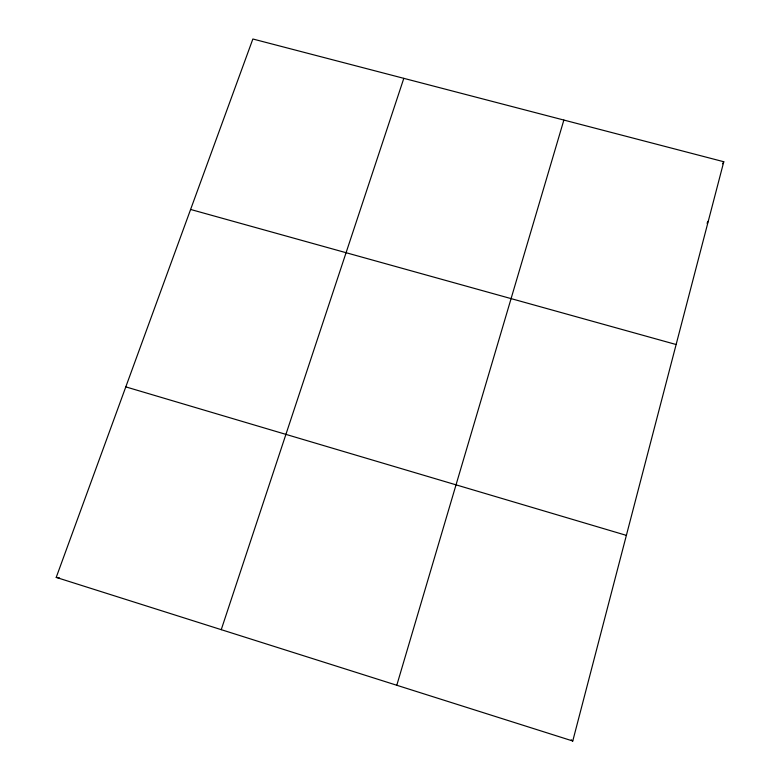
<?xml version="1.0" encoding="UTF-8"?>
<svg xmlns="http://www.w3.org/2000/svg" width="780" height="780" viewBox="0 0 780 780"><rect width="100%" height="100%" fill="white"/><g stroke="black" fill="none" stroke-linecap="round" stroke-linejoin="round"><path stroke-width="1.17" d="M572.764 741L723.782 161.743L252.866 39L56.218 577.395L572.764 741L571.252 739.83M396.786 685.259L563.862 120.061M221.247 629.665L403.816 78.341M722.592 163.8L723.782 161.743M707.011 223.226L708.279 221.198M56.218 577.395L59.543 577.951M190.603 209.459L676.124 344.526M125.804 386.88L626.369 535.373"/></g></svg>
